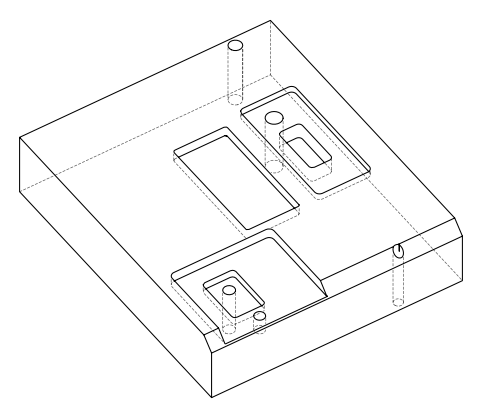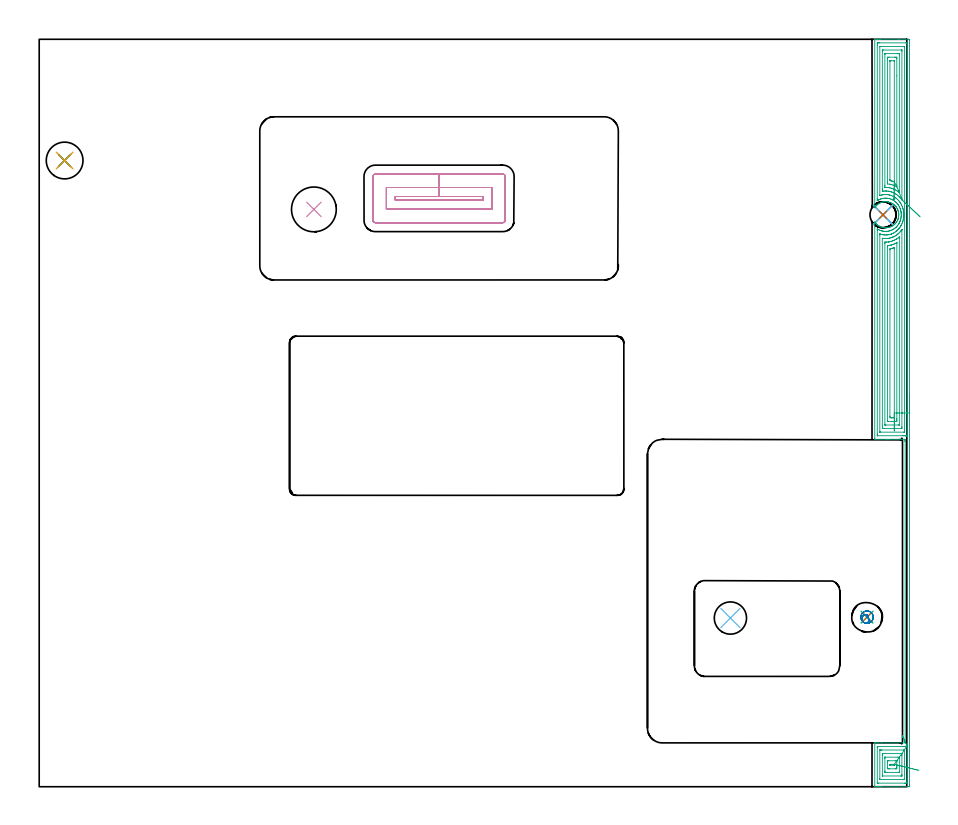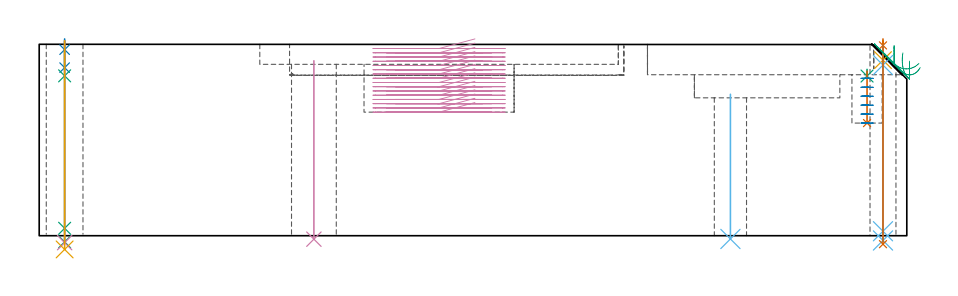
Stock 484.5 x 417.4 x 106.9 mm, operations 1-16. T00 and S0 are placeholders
(PLAN: 20 operations, 17 tool changes, 231.7 min)
(1 SPOT_DRILL | STEP1HOLE_1 | NXT0321_9005460120000 | 0.03 min | 2 mm3)
(2 SPOT_DRILL_1 | STEP1HOLE_2 | NXT0321_9005460120000 | 0.05 min | 182 mm3)
(3 SPOT_DRILL_2 | STEP1POCKET | NXT0321_9005460120000 | 0.03 min | 1841 mm3)
(4 INDEXABLE_INSERT_DRILL_THROUGH_HOLE_FROM_SOLID | STEP1HOLE | NXT0302_021 | 0.4 min | 52409 mm3)
(5 DRILL_BLIND_HOLE_INTO_CENTER | STEP1HOLE_1 | NXT0301_030 | 0.05 min | 216 mm3)
(6 GUN_DRILL_THROUGH_HOLE | STEP1HOLE_1 | UGT0307_001 | 0.51 min | 1904 mm3)
(7 SPADE_DRILL_TO_ENLARGE_THROUGH_HOLE | STEP1HOLE_1 | UGT0306_005 | 0.46 min | 15466 mm3)
(8 DRILL_BLIND_HOLE_INTO_CENTER_1 | STEP1HOLE_2 | NXT0301_058 | 0.06 min | 585 mm3)
(9 GUN_DRILL_THROUGH_HOLE_1 | STEP1HOLE_2 | UGT0307_005 | 0.52 min | 5085 mm3)
(10 DRILL_TO_ENLARGE_THROUGH_HOLE | STEP1HOLE_2 | NXT0301_101 | 0.45 min | 8279 mm3)
(11 DRILL_TO_ENLARGE_THROUGH_HOLE_1 | STEP1HOLE_2 | UGT0301_050 | 0.47 min | 21081 mm3)
(12 INDEXABLE_INSERT_DRILL_THROUGH_HOLE_FROM_SOLID_1 | STEP1HOLE_3 | NXT0302_007 | 0.33 min | 27146 mm3)
(13 DRILL_BLIND_HOLE_INTO_CENTER_2 | STEP1POCKET | NXT0301_128 | 0.12 min | 2990 mm3)
(14 MILL_ROUGH_BLIND_HOLE_CONTOUR | STEP1POCKET | NXT0201_013 | Spiral | 0.88 min | 5017 mm3)
(15 AREA_MILL | FG_CHAMFER_SURFACE | UGT0205_001 | 15.93 min | 71879 mm3)
(16 MILL_RECTANGULAR_POCKET | POCKET_RECTANGULAR_STRAIGHT | NXT0201_013 | Follow Part, ap 2.5, ae 75% | 15.98 min | 116583 mm3)
(17 MILL_RECTANGULAR_POCKET_1 | POCKET_RECTANGULAR_STRAIGHT_1 | UGT0201_084 | Follow Part, ap 1.5, ae 75% | 131.37 min | 288482 mm3)
(18 MILL_RECTANGULAR_POCKET_2 | POCKET_RECTANGULAR_STRAIGHT_2 | NXT0201_013 | Follow Part, ap 2.5, ae 75% | 16.98 min | 121421 mm3)
(19 MILL_RECTANGULAR_POCKET_3 | POCKET_RECTANGULAR_STRAIGHT_3 | NXT0201_011 | Follow Part, ap 3, ae 75% | 16.3 min | 163762 mm3)
(20 MILL_SLOT | SLOT_PARTIAL_RECTANGULAR | UGT0201_133 | Follow Part, ap 3.75, ae 75% | 30.75 min | 313902 mm3)
(TOOL NXT0321_9005460120000 | NC Spot Drill, 142deg, 12mm, Carbide, Uncoated | D12 PA142 FL30 Z2)
(TOOL NXT0302_021 | Index. Insert Drill 25mm [880-D2500L25-05] | D25 PA176 FL125 Z2)
(TOOL NXT0301_030 | Carbide Drill 5.9mm [860.1-0590-018A1-MM 2214] | D5.9 PA140 FL28 Z2)
(TOOL UGT0307_001 | Gun Drill 5 mm | D5 PA130 FL24 Z1)
(TOOL UGT0306_005 | Spade Drill 14.5mm | D14.5 PA132 FL10 Z2)
(TOOL NXT0301_058 | Carbide Drill 8.7mm [860.1-0870-026A1-MM 2214] | D8.7 PA140 FL47 Z2)
(TOOL UGT0307_005 | Gun Drill 8.3 mm | D8.3 PA130 FL24 Z1)
(TOOL NXT0301_101 | Carbide Drill 13mm [860.1-1300-104A1-MM 2214] | D13 PA140 FL123 Z2)
(TOOL UGT0301_050 | Twist Drill 20.5 mm | D20.5 PA118 FL145 Z2)
(TOOL NXT0302_007 | Index. Insert Drill 18mm [880-D1800L25-05] | D18 PA176 FL90 Z2)
(TOOL NXT0301_128 | Carbide Drill 12mm [861.1-1200-036A1-GP GC34] | D12 PA150 FL37.4 Z2)
(TOOL NXT0201_013 | ENDMILL 10mm | D10 FL30 Z4)
(TOOL UGT0205_001 | Chamfer Mill 20 x 3 x 45 deg. | D20 FL50 Z2)
(TOOL UGT0201_084 | End mill 6 mm | D6 R1 FL30 Z4)
(TOOL NXT0201_011 | ENDMILL 12mm [2P460-1200-NA 1630] | D12 FL38 Z6)
(TOOL UGT0201_133 | Carbide End Mill 15.0 | D15 FL30 Z4)
(OP 1 SPOT_DRILL)
G17 G21 G94 G90
T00 M6
G54
G17 G0 G90 X471.2 Y319.4 S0 M3
G43 Z116.9 H0
G94 G81 G98 Z106.272 F250. R109.9
G80
M5
M2
(OP 2 SPOT_DRILL_1)
G17 G21 G94 G90
T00 M6
G54
G17 G0 G90 X14.2 Y349.7 S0 M3
G43 Z116.9 H0
G94 G81 G98 Z103.9 F250. R109.9
G80
M5
M2
(OP 3 SPOT_DRILL_2)
G17 G21 G94 G90
T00 M6
G54
G17 G0 G90 X462.3 Y94.7 S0 M3
G43 Z116.9 H0
G94 G81 G98 Z89.173 F250. R92.9
G80
M5
M2
(OP 4 INDEXABLE_INSERT_DRILL_THROUGH_HOLE_FROM_SOLID)
G17 G21 G94 G90
T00 M6
G54
G17 G0 G90 X153.4 Y322.4 S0 M3
G43 Z116.9 H1
G94 G81 G98 Z-1.937 F250. R97.7
G80
M5
M2
(OP 5 DRILL_BLIND_HOLE_INTO_CENTER)
G17 G21 G94 G90
T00 M6
G54
G17 G0 G90 X471.2 Y319.4 S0 M3
G43 Z116.9 H1
G94 G81 G98 Z98.05 F250. R108.9
G80
M5
M2
(OP 6 GUN_DRILL_THROUGH_HOLE)
G17 G21 G94 G90
T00 M6
G54
G17 G0 G90 X471.2 Y319.4 M8
G43 Z116.9 H0
Z106.625
S716 M3
G94 G1 Z95.294 F125. M26
G4 X.084
Z2.5 F250.
G4 X.084
Z-2.666 F125.
G4 X.084
M5
M9
G0 Z106.625
Z116.9
M2
(OP 7 SPADE_DRILL_TO_ENLARGE_THROUGH_HOLE)
G17 G21 G94 G90
T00 M6
G54
G17 G0 G90 X471.2 Y319.4 S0 M3
G43 Z116.9 H0
G94 G73 G98 Z-4.728 F250. Q13.953 R108.9
G80
M5
M2
(OP 8 DRILL_BLIND_HOLE_INTO_CENTER_1)
G17 G21 G94 G90
T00 M6
G54
G17 G0 G90 X14.2 Y349.7 S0 M3
G43 Z116.9 H1
G94 G81 G98 Z93.85 F250. R108.9
G80
M5
M2
(OP 9 GUN_DRILL_THROUGH_HOLE_1)
G17 G21 G94 G90
T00 M6
G54
G17 G0 G90 X14.2 Y349.7 M8
G43 Z116.9 H0
Z103.656
S716 M3
G94 G1 Z89.275 F125. M26
G4 X.084
Z4.15 F250.
G4 X.084
Z-3.435 F125.
G4 X.084
M5
M9
G0 Z103.656
Z116.9
M2
(OP 10 DRILL_TO_ENLARGE_THROUGH_HOLE)
G17 G21 G94 G90
T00 M6
G54
G17 G0 G90 X14.2 Y349.7 S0 M3
G43 Z116.9 H1
G94 G73 G98 Z-3.866 F250. Q12.307 R108.9
G80
M5
M2
(OP 11 DRILL_TO_ENLARGE_THROUGH_HOLE_1)
G17 G21 G94 G90
T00 M6
G54
G17 G0 G90 X14.2 Y349.7 S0 M3
G43 Z116.9 H0
G94 G73 G98 Z-7.659 F250. Q19.093 R108.9
G80
M5
M2
(OP 12 INDEXABLE_INSERT_DRILL_THROUGH_HOLE_FROM_SOLID_1)
G17 G21 G94 G90
T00 M6
G54
G17 G0 G90 X386. Y94.2 S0 M3
G43 Z116.9 H1
G94 G81 G98 Z-1.814 F250. R79.
G80
M5
M2
(OP 13 DRILL_BLIND_HOLE_INTO_CENTER_2)
G17 G21 G94 G90
T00 M6
G54
G17 G0 G90 X462.3 Y94.7 S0 M3
G43 Z116.9 H1
G94 G81 G98 Z62.9 F250. R91.9
G80
M5
M2
(OP 14 MILL_ROUGH_BLIND_HOLE_CONTOUR)
G17 G21 G94 G90
T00 M6
G54
G17 G0 G90 X462.3 Y94.7 S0 M3
G43 Z116.9 H0
Z87.9
G94 G3 X462.737 Y95.525 R0.528 F250.
X461.33 Y96.127 R1.419
X459.427 Y94.023 R2.282
X461.03 Y91.492 R2.545
X465.508 Y93.43 R3.45
X461.03 Y91.492 R-3.45
X463.269 Y92.461 R1.725
X462.3 Y94.7 R1.725
G0 Z82.9
G3 X462.737 Y95.525 R0.528
X461.33 Y96.127 R1.419
X459.427 Y94.023 R2.282
X461.03 Y91.492 R2.545
X465.508 Y93.43 R3.45
X461.03 Y91.492 R-3.45
X463.269 Y92.461 R1.725
X462.3 Y94.7 R1.725
G0 Z77.9
G3 X462.737 Y95.525 R0.528
X461.33 Y96.127 R1.419
X459.427 Y94.023 R2.282
X461.03 Y91.492 R2.545
X465.508 Y93.43 R3.45
X461.03 Y91.492 R-3.45
X463.269 Y92.461 R1.725
X462.3 Y94.7 R1.725
G0 Z72.9
G3 X462.737 Y95.525 R0.528
X461.33 Y96.127 R1.419
X459.427 Y94.023 R2.282
X461.03 Y91.492 R2.545
X465.508 Y93.43 R3.45
X461.03 Y91.492 R-3.45
X463.269 Y92.461 R1.725
X462.3 Y94.7 R1.725
G0 Z67.9
G3 X462.737 Y95.525 R0.528
X461.33 Y96.127 R1.419
X459.427 Y94.023 R2.282
X461.03 Y91.492 R2.545
X465.508 Y93.43 R3.45
X461.03 Y91.492 R-3.45
X463.269 Y92.461 R1.725
X462.3 Y94.7 R1.725
G0 Z62.9
G3 X462.737 Y95.525 R0.528
X461.33 Y96.127 R1.419
X459.427 Y94.023 R2.282
X461.03 Y91.492 R2.545
X465.508 Y93.43 R3.45
X461.03 Y91.492 R-3.45
X463.269 Y92.461 R1.725
X462.3 Y94.7 R1.725
G0 Z116.9
M5
M2
(OP 15 AREA_MILL)
G17 G21 G94 G90
T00 M6
G54
G17 G0 G90 X486. Y218.7 S1061 M3
G43 Z116.9 H0
Z97.5
G94 G1 Y218.662 Z96.628 F250.
Y218.548 Z95.764
Y218.359 Z94.912
Y218.097 Z94.08
Y217.763 Z93.274
Y217.36 Z92.5
Y216.892 Z91.764
Y216.36 Z91.072
Y215.771 Z90.429
Y215.128 Z89.84
Y214.436 Z89.308
Y213.7 Z88.84
Y212.926 Z88.437
Y212.12 Z88.103
Y211.288 Z87.841
Y210.436 Z87.652
Y209.572 Z87.538
Y208.7 Z87.5
Y1.054
X485.999 Y0.614 Z87.501
X485.995 Y0.165 Z87.503
X485.992 Y0.01 Z87.506
X485.552 Y0. Z87.945
X470.297 Z103.198
X469.691 Z103.803
X469.141 Z104.356
X468.81 Z104.686
X468.259 Z105.237
X467.929 Z105.566
X467.267 Z106.232
X466.936 Z106.563
X466.603 Y0.005 Z106.888
X466.602 Y0.007 Z106.889
X466.6 Y0.168 Z106.9
Y24.281
X466.603 Y24.493 Z106.889
Y24.495 Z106.888
X466.819 Y24.5 Z106.675
X468.362 Z105.135
X470.348 Z103.148
X483.6 Z89.899
Y24.935
X483.596 Y25.089 Z89.896
Y25.134
X483.599 Y25.174 Z89.898
X483.6 Y25.258 Z89.9
Y193.037
X483.597 Y193.049 Z89.892
X483.593 Y193.06 Z89.884
X483.597 Y193.064 Z89.892
X483.587 Y193.068 Z89.883
X483.591 Y193.071 Z89.889
Y193.075 Z89.89
X483.597 Y193.266 Z89.897
Y194.
X474.097 Z99.397
X473.286 Z100.214
X467.011 Z106.488
X466.607 Y194.01 Z106.893
X466.6 Y194.411 Z106.9
Y315.268 Z106.899
X466.632 Y315.329 Z106.868
X466.664 Y315.29 Z106.835
X466.723 Y315.213 Z106.777
X466.933 Y314.927 Z106.567
X467.178 Y314.63 Z106.322
X467.345 Y314.447 Z106.155
X467.753 Y314.035 Z105.747
X467.984 Y313.833 Z105.516
X468.222 Y313.642 Z105.278
X468.578 Y313.384 Z104.922
X468.942 Y313.142 Z104.558
X469.099 Y313.055 Z104.401
X469.534 Y312.833 Z103.966
X469.976 Y312.636 Z103.524
X470.412 Y312.477 Z103.088
X470.853 Y312.346 Z102.647
X471.243 Y312.249 Z102.257
X471.486 Y312.205 Z102.014
X471.73 Y312.17 Z101.77
X472.168 Y312.127 Z101.332
X472.607 Y312.109 Z100.893
X473.046 Y312.117 Z100.454
X473.484 Y312.155 Z100.016
X474.157 Y312.249 Z99.343
X474.361 Y312.296 Z99.139
X474.802 Y312.418 Z98.698
X475.239 Y312.565 Z98.261
X475.68 Y312.746 Z97.82
X476.116 Y312.956 Z97.384
X476.456 Y313.142 Z97.044
X476.993 Y313.506 Z96.507
X477.325 Y313.761 Z96.174
X477.622 Y314.013 Z95.877
X477.647 Y314.035 Z95.852
X477.696 Y314.083 Z95.803
X477.869 Y314.252 Z95.629
X477.987 Y314.38 Z95.511
X478.175 Y314.583 Z95.324
X478.254 Y314.678 Z95.245
X478.463 Y314.927 Z95.037
X478.746 Y315.322 Z94.751
X478.797 Y315.406 Z94.699
X479.053 Y315.82 Z94.446
X479.279 Y316.263 Z94.217
X479.439 Y316.622 Z94.06
X479.478 Y316.713 Z94.019
X479.496 Y316.762 Z93.999
X479.558 Y316.923 Z93.94
X479.623 Y317.097 Z93.875
X479.765 Y317.605 Z93.732
X479.776 Y317.655 Z93.72
X479.865 Y318.051 Z93.634
X479.897 Y318.257 Z93.602
X479.898 Y318.261 Z93.601
X479.932 Y318.498 Z93.56
X479.936 Y318.548 Z93.554
X479.968 Y318.86 Z93.527
X479.975 Y318.944 Z93.518
X479.976 Y318.95
X479.998 Y319.391 Z93.501
X479.994 Y319.464 Z93.502
X479.99 Y319.531 Z93.503
X479.982 Y319.744 Z93.514
X479.977 Y319.837 Z93.517
X479.97 Y319.896 Z93.52
X479.967 Y319.932 Z93.524
X479.962 Y319.983 Z93.528
X479.958 Y320.037 Z93.534
X479.946 Y320.173 Z93.548
X479.935 Y320.283 Z93.558
X479.927 Y320.334 Z93.565
X479.868 Y320.731 Z93.631
X479.825 Y320.926 Z93.674
X479.771 Y321.176 Z93.728
X479.623 Y321.705 Z93.875
X479.578 Y321.834 Z93.92
X479.559 Y321.888 Z93.939
X479.488 Y322.069 Z94.008
X479.289 Y322.518 Z94.21
X479.062 Y322.961 Z94.435
X478.747 Y323.482 Z94.752
X478.627 Y323.655 Z94.872
X478.616 Y323.671 Z94.883
X478.503 Y323.82 Z94.993
X478.478 Y323.854 Z95.019
X478.182 Y324.208 Z95.317
X477.87 Y324.548 Z95.63
X477.667 Y324.747 Z95.832
X477.336 Y325.03 Z96.164
X476.993 Y325.298 Z96.507
X476.742 Y325.474 Z96.758
X476.486 Y325.639 Z97.014
X476.116 Y325.844 Z97.384
X475.68 Y326.054 Z97.82
X475.239 Y326.235 Z98.261
X474.802 Y326.382 Z98.698
X474.361 Y326.505 Z99.139
X474.246 Y326.532 Z99.254
X473.484 Y326.645 Z100.016
X473.046 Y326.683 Z100.454
X472.607 Y326.691 Z100.893
X472.168 Y326.673 Z101.332
X471.73 Y326.625 Z101.77
X471.154 Y326.532 Z102.346
X470.853 Y326.455 Z102.647
X470.412 Y326.323 Z103.088
X469.976 Y326.164 Z103.524
X469.534 Y325.967 Z103.966
X469.099 Y325.744 Z104.401
X468.913 Y325.639 Z104.587
X468.563 Y325.406 Z104.937
X468.222 Y325.154 Z105.278
X467.736 Y324.747 Z105.764
X467.345 Y324.353 Z106.155
X467.162 Y324.152 Z106.338
X466.918 Y323.854 Z106.582
X466.741 Y323.613 Z106.759
X466.634 Y323.46 Z106.866
X466.631 Y323.455 Z106.869
X466.623 Y323.448 Z106.876
X466.619 Y323.449 Z106.881
X466.61 Y323.455 Z106.89
X466.608 Y323.46 Z106.892
X466.607 Y323.468 Z106.893
X466.605 Y323.491 Z106.895
X466.6 Y323.906 Z106.9
Y417.232
X466.602 Y417.394 Z106.889
X466.603 Y417.4 Z106.888
X466.936 Z106.563
X467.267 Z106.232
X467.929 Z105.566
X469.141 Z104.356
X469.691 Z103.803
X480.128 Z93.37
X485.552 Z87.945
X485.83 Y417.397 Z87.667
X485.992 Y417.39 Z87.506
X485.999 Y417.226 Z87.499
X486. Y416.786 Z87.5
Y413.535
Y208.7
X484.586 Z88.914
Y196.197
X484.584 Y195.794 Z88.916
X484.581 Y195.592 Z88.919
X484.579 Y195.509 Z88.921
X484.185 Y195.811 Z89.315
X484.13 Y195.852 Z89.37
X483.91 Y195.941 Z89.59
X483.79 Y195.972 Z89.71
X483.107 Y195.996 Z90.393
X482.909 Y195.998 Z90.591
X482.222 Y196. Z91.278
X468.058 Y196.001 Z105.442
X468.043 Y196.002 Z105.457
X468.03 Y196.006 Z105.47
X468.021 Y196.011 Z105.479
X468.019 Y196.025 Z105.481
X468.015 Y196.109 Z105.485
Y196.197
X468.014 Y197.003 Z105.486
X468.015 Y310.51 Z105.485
X468.016 Y311.315 Z105.484
X468.018 Y311.403 Z105.482
X468.021 Y311.516 Z105.479
X468.077 Y311.496 Z105.423
X468.104 Y311.483 Z105.396
X468.239 Y311.403 Z105.261
X468.81 Y311.086 Z104.69
X469.41 Y310.795 Z104.09
X469.691 Y310.685 Z103.809
X470.16 Y310.51 Z103.34
X470.572 Y310.392 Z102.928
X470.732 Y310.348 Z102.768
X471.141 Y310.262 Z102.359
X471.454 Y310.209 Z102.046
X471.792 Y310.168 Z101.708
X472.335 Y310.129 Z101.165
X472.719 Y310.121 Z100.781
X473.216 Y310.138 Z100.284
X473.555 Y310.167 Z99.945
X474.097 Y310.24 Z99.403
X474.33 Y310.274 Z99.17
X474.978 Y310.432 Z98.522
X475.039 Y310.448 Z98.461
X475.24 Y310.51 Z98.26
X475.694 Y310.678 Z97.806
X475.859 Y310.747 Z97.641
X476.31 Y310.947 Z97.19
X476.741 Y311.164 Z96.759
X476.894 Y311.248 Z96.606
X477.157 Y311.403 Z96.343
X477.434 Y311.593 Z96.066
X477.622 Y311.726 Z95.878
X477.943 Y311.971 Z95.557
X478.344 Y312.296 Z95.156
X478.428 Y312.373 Z95.072
X478.503 Y312.446 Z94.997
X478.865 Y312.823 Z94.635
X479.196 Y313.189 Z94.304
X479.282 Y313.293 Z94.218
X479.384 Y313.422 Z94.116
X479.661 Y313.802 Z93.839
X479.85 Y314.083 Z93.65
X480.009 Y314.342 Z93.491
X480.265 Y314.785 Z93.235
X480.331 Y314.909 Z93.169
X480.364 Y314.976 Z93.136
X480.611 Y315.518 Z92.889
X480.757 Y315.869 Z92.743
X480.82 Y316.034 Z92.68
X480.864 Y316.155 Z92.636
X481.05 Y316.762 Z92.45
X481.063 Y316.804 Z92.437
X481.071 Y316.838 Z92.429
X481.146 Y317.149 Z92.354
X481.232 Y317.569 Z92.268
X481.246 Y317.655 Z92.254
X481.342 Y318.35 Z92.158
X481.361 Y318.548 Z92.139
X481.4 Y319.184 Z92.1
X481.406 Y319.441 Z92.094
X481.375 Y320.102 Z92.125
X481.353 Y320.334 Z92.147
X481.316 Y320.689 Z92.184
X481.253 Y321.119 Z92.247
X481.233 Y321.227 Z92.267
X481.146 Y321.646 Z92.354
X481.024 Y322.12 Z92.476
X480.976 Y322.292 Z92.524
X480.841 Y322.714 Z92.659
X480.729 Y323.013 Z92.771
X480.386 Y323.784 Z93.114
X480.324 Y323.906 Z93.176
X480.265 Y324.014 Z93.235
X479.802 Y324.799 Z93.698
X479.632 Y325.048 Z93.868
X479.384 Y325.379 Z94.116
X479.121 Y325.692 Z94.379
X478.827 Y326.017 Z94.673
X478.503 Y326.35 Z94.997
X478.237 Y326.586 Z95.263
X477.622 Y327.078 Z95.878
X477.027 Y327.479 Z96.473
X476.741 Y327.636 Z96.759
X476.414 Y327.809 Z97.086
X475.859 Y328.052 Z97.641
X475.501 Y328.192 Z97.999
X474.978 Y328.372 Z98.522
X474.485 Y328.493 Z99.015
X474.263 Y328.534 Z99.237
X474.097 Y328.562 Z99.403
X473.878 Y328.594 Z99.622
X473.216 Y328.662 Z100.284
X472.916 Y328.676 Z100.584
X472.335 Y328.671 Z101.165
X472.054 Y328.656 Z101.446
X471.454 Y328.584 Z102.046
X471.269 Y328.559 Z102.231
X470.946 Y328.5 Z102.554
X470.572 Y328.413 Z102.928
X470.54 Y328.405 Z102.96
X470.427 Y328.372 Z103.073
X469.876 Y328.184 Z103.624
X469.691 Y328.115 Z103.809
X469.249 Y327.927 Z104.251
X468.81 Y327.716 Z104.69
X468.654 Y327.637 Z104.846
X468.364 Y327.479 Z105.136
X468.199 Y327.373 Z105.301
X468.097 Y327.309 Z105.403
X468.042 Y327.277 Z105.458
X468.024 Y327.268 Z105.476
X468.018 Y327.388 Z105.482
X468.016 Y327.479 Z105.484
X468.015 Y328.075 Z105.485
X468.014 Y328.285 Z105.486
Y414.107
X468.015 Y414.912 Z105.485
X468.017 Y415. Z105.483
X468.027 Y415.39 Z105.473
X468.418 Y415.397 Z105.082
X468.81 Y415.399 Z104.69
X469.296 Y415.4 Z104.204
X483.79 Y415.399 Z89.71
X484.28 Y415.397 Z89.22
X484.488 Y415.39 Z89.012
X484.579 Y415.366 Z88.921
X484.584 Y415.088 Z88.916
X484.585 Y415. Z88.915
X484.586 Y208.7 Z88.914
X483.172 Z90.328
X483.171 Y198.61 Z90.329
X483.17 Y198.344 Z90.33
X483.168 Y198.166 Z90.332
X483.165 Y198.026 Z90.335
X483.16 Y198.007 Z90.34
X483.151 Y198.005 Z90.349
X483.125 Y198.002 Z90.375
X482.909 Y198. Z90.591
X469.674 Z103.826
X469.481 Y198.008 Z104.019
X469.438 Y198.01 Z104.062
X469.434 Y198.035 Z104.066
X469.43 Y198.067 Z104.07
X469.429 Y198.101 Z104.071
Y198.249
Y308.097
X469.43 Y308.363 Z104.07
X469.432 Y308.54 Z104.068
X469.436 Y308.679 Z104.064
X469.44 Y308.693 Z104.06
X469.45 Y308.692 Z104.05
X469.479 Y308.685 Z104.021
X469.854 Y308.56 Z103.646
X470.572 Y308.366 Z102.928
X471.023 Y308.267 Z102.477
X471.454 Y308.202 Z102.046
X472.024 Y308.146 Z101.476
X472.335 Y308.129 Z101.165
X472.925 Y308.126 Z100.575
X473.216 Y308.137 Z100.284
X473.749 Y308.184 Z99.751
X474.097 Y308.23 Z99.403
X474.523 Y308.293 Z98.977
X474.978 Y308.405 Z98.522
X475.229 Y308.47 Z98.271
X475.859 Y308.669 Z97.641
X475.901 Y308.682 Z97.599
X476.018 Y308.724 Z97.482
X476.524 Y308.943 Z96.976
X476.741 Y309.042 Z96.759
X477.121 Y309.232 Z96.379
X477.622 Y309.51 Z95.878
X477.689 Y309.549 Z95.811
X477.797 Y309.617 Z95.703
X478.214 Y309.91 Z95.286
X478.503 Y310.125 Z94.997
X478.718 Y310.293 Z94.782
X478.984 Y310.51 Z94.516
X479.197 Y310.7 Z94.303
X479.384 Y310.884 Z94.116
X479.638 Y311.146 Z93.862
X479.88 Y311.403 Z93.62
X480.06 Y311.611 Z93.44
X480.265 Y311.857 Z93.235
X480.455 Y312.104 Z93.045
X480.596 Y312.296 Z92.904
X480.822 Y312.626 Z92.678
X481.146 Y313.137 Z92.354
X481.166 Y313.17 Z92.334
X481.177 Y313.189 Z92.323
X481.476 Y313.748 Z92.024
X481.637 Y314.083 Z91.863
X481.762 Y314.352 Z91.738
X482.028 Y314.969 Z91.472
X482.029 Y314.974 Z91.471
X482.16 Y315.356 Z91.34
X482.248 Y315.645 Z91.252
X482.313 Y315.869 Z91.187
X482.44 Y316.343 Z91.06
X482.535 Y316.762 Z90.965
X482.601 Y317.074 Z90.899
X482.688 Y317.655 Z90.812
X482.715 Y317.851 Z90.785
X482.752 Y318.178 Z90.748
X482.784 Y318.548 Z90.716
X482.792 Y318.666 Z90.708
X482.81 Y319.041 Z90.69
X482.821 Y319.441 Z90.679
X482.82 Y319.531 Z90.68
X482.78 Y320.334 Z90.72
X482.768 Y320.477 Z90.732
X482.68 Y321.227 Z90.82
X482.638 Y321.502 Z90.862
X482.517 Y322.12 Z90.983
X482.391 Y322.645 Z91.109
X482.292 Y323.013 Z91.208
X482.028 Y323.836 Z91.472
X482.002 Y323.906 Z91.498
X481.985 Y323.949 Z91.515
X481.599 Y324.799 Z91.901
X481.449 Y325.106 Z92.051
X481.146 Y325.653 Z92.354
X481.124 Y325.692 Z92.376
X481.092 Y325.748 Z92.408
X480.864 Y326.12 Z92.636
X480.708 Y326.352 Z92.792
X480.541 Y326.586 Z92.959
X480.265 Y326.944 Z93.235
X479.802 Y327.479 Z93.698
X479.384 Y327.916 Z94.116
X478.877 Y328.372 Z94.623
X478.503 Y328.671 Z94.997
X478.171 Y328.923 Z95.329
X477.678 Y329.265 Z95.822
X477.622 Y329.3 Z95.878
X477.535 Y329.352 Z95.965
X476.741 Y329.755 Z96.759
X475.893 Y330.123 Z97.607
X475.859 Y330.136 Z97.641
X475.797 Y330.158 Z97.703
X474.978 Y330.397 Z98.522
X474.663 Y330.478 Z98.837
X474.097 Y330.566 Z99.403
X473.636 Y330.625 Z99.864
X473.216 Y330.663 Z100.284
X472.705 Y330.675 Z100.795
X472.335 Y330.671 Z101.165
X471.859 Y330.64 Z101.641
X471.454 Y330.591 Z102.046
X471.08 Y330.536 Z102.42
X470.572 Y330.437 Z102.928
X470.352 Y330.382 Z103.148
X469.691 Y330.184 Z103.809
X469.671 Y330.178 Z103.829
X469.495 Y330.121 Z104.005
X469.46 Y330.114 Z104.04
X469.434 Y330.111 Z104.066
X469.433 Y330.118 Z104.067
X469.431 Y330.158 Z104.069
X469.429 Y330.271 Z104.071
Y330.424
Y413.214
X469.43 Y413.347 Z104.07
X469.433 Y413.378 Z104.067
X469.434 Y413.388 Z104.066
X469.447 Y413.391 Z104.053
X469.509 Y413.398 Z103.991
X469.691 Y413.399 Z103.809
X470.388 Y413.4 Z103.112
X482.909 Y413.399 Z90.591
X483.093 Y413.395 Z90.407
X483.144 Y413.391 Z90.356
X483.165 Y413.387 Z90.335
X483.167 Y413.372 Z90.333
X483.17 Y413.302 Z90.33
X483.171 Y413.214 Z90.329
Y412.947
X483.172 Y208.7 Z90.328
X481.757 Z91.743
Y200.937
X481.756 Y200.662 Z91.744
X481.752 Y200.048 Z91.748
X481.751 Y200.012 Z91.749
X481.718 Y200.008 Z91.782
X481.637 Y200.004 Z91.863
X481.473 Y200.001 Z92.027
X472.107 Y200. Z101.393
X471.454 Y200.003 Z102.046
X471.22 Y200.006 Z102.28
X470.85 Y200.028 Z102.65
X470.845 Y200.386 Z102.655
X470.843 Y201.555 Z102.657
X470.844 Y306.045 Z102.656
X470.845 Y306.199 Z102.655
X470.847 Y306.237 Z102.653
X470.849 Y306.251 Z102.651
X470.86 Y306.261 Z102.64
X471.071 Y306.235 Z102.429
X471.293 Y306.207 Z102.207
X471.454 Y306.193 Z102.046
X472.255 Y306.125 Z101.245
X472.335 Y306.124 Z101.165
X473.135 Y306.127 Z100.365
X473.216 Y306.132 Z100.284
X473.947 Y306.197 Z99.553
X474.097 Y306.217 Z99.403
X474.715 Y306.311 Z98.785
X474.978 Y306.375 Z98.522
X475.423 Y306.487 Z98.077
X475.859 Y306.623 Z97.641
X476.094 Y306.701 Z97.406
X476.735 Y306.938 Z96.765
X476.739 Y306.94 Z96.761
X477.342 Y307.222 Z96.158
X477.622 Y307.362 Z95.878
X477.919 Y307.529 Z95.581
X478.435 Y307.831 Z95.065
X478.476 Y307.858 Z95.024
X478.503 Y307.877 Z94.997
X478.992 Y308.229 Z94.508
X479.384 Y308.526 Z94.116
X479.494 Y308.613 Z94.006
X479.629 Y308.724 Z93.871
X479.969 Y309.024 Z93.531
X480.265 Y309.314 Z93.235
X480.415 Y309.465 Z93.085
X480.559 Y309.617 Z92.941
X480.837 Y309.931 Z92.663
X481.146 Y310.287 Z92.354
X481.246 Y310.409 Z92.254
X481.326 Y310.51 Z92.174
X481.669 Y310.974 Z91.831
X481.743 Y311.072 Z91.757
X481.75 Y311.079 Z91.75
X481.753 Y311.06 Z91.747
X481.756 Y311.009 Z91.744
X481.757 Y310.957 Z91.743
Y310.784
Y208.7
X480.343 Z93.157
X480.342 Y202.291 Z93.158
X480.339 Y202.133 Z93.161
X480.336 Y202.03 Z93.164
X480.329 Y202.009 Z93.171
X480.32 Y202.007 Z93.18
X480.265 Y202.004 Z93.235
X479.826 Y202. Z93.674
X472.776 Y202.001 Z100.724
X472.335 Y202.008 Z101.165
X472.275 Y202.01 Z101.225
X472.264 Y202.027 Z101.236
X472.261 Y202.107 Z101.239
X472.258 Y202.212 Z101.242
X472.257 Y202.37 Z101.243
Y202.449
X472.258 Y303.523 Z101.242
X472.259 Y303.679 Z101.241
X472.264 Y303.993 Z101.236
X472.271 Y304.112 Z101.229
X472.289 Y304.114 Z101.211
X472.335 Y304.117 Z101.165
X472.471 Y304.12 Z101.029
X473.216 Y304.134 Z100.284
X473.335 Y304.138 Z100.165
X474.097 Y304.206 Z99.403
X474.145 Y304.211 Z99.355
X474.49 Y304.259 Z99.01
X474.912 Y304.325 Z98.588
X474.978 Y304.34 Z98.522
X475.618 Y304.504 Z97.882
X475.859 Y304.575 Z97.641
X476.293 Y304.713 Z97.207
X476.741 Y304.875 Z96.759
X476.939 Y304.95 Z96.561
X477.428 Y305.152 Z96.072
X477.562 Y305.213 Z95.938
X477.622 Y305.242 Z95.878
X478.152 Y305.508 Z95.348
X478.503 Y305.706 Z94.997
X478.715 Y305.83 Z94.785
X479.067 Y306.045 Z94.433
X479.256 Y306.175 Z94.244
X479.384 Y306.266 Z94.116
X479.768 Y306.549 Z93.732
X480.275 Y306.938 Z93.225
X480.31 Y306.956 Z93.19
X480.337 Y306.964 Z93.163
X480.34 Y306.938 Z93.16
X480.342 Y306.898 Z93.158
X480.343 Y306.859 Z93.157
Y306.045
Y208.7
X478.929 Z94.571
Y205.589
Y205.128
X478.928 Y204.697 Z94.572
X478.924 Y204.235 Z94.576
X478.922 Y204.028 Z94.578
X478.725 Y204.009 Z94.775
X478.503 Y204.004 Z94.997
X477.853 Y204. Z95.647
X477.622 Z95.878
X476.091 Z97.409
X474.328 Z99.172
X474.097 Y204.002 Z99.403
X473.866 Y204.005 Z99.634
X473.712 Y204.01 Z99.788
X473.677 Y204.017 Z99.823
X473.675 Y204.039 Z99.825
X473.673 Y204.091 Z99.827
X473.672 Y204.235 Z99.828
Y301.118
X473.673 Y301.58 Z99.827
X473.676 Y302.006 Z99.824
X473.678 Y302.145 Z99.822
X473.805 Y302.163 Z99.695
X474.335 Y302.231 Z99.165
X474.978 Y302.326 Z98.522
X475.102 Y302.347 Z98.398
X475.65 Y302.473 Z97.85
X475.817 Y302.515 Z97.683
X475.859 Y302.527 Z97.641
X476.492 Y302.725 Z97.008
X476.741 Y302.81 Z96.759
X477.142 Y302.959 Z96.358
X477.622 Y303.15 Z95.878
X477.772 Y303.213 Z95.728
X478.117 Y303.366 Z95.383
X478.377 Y303.493 Z95.123
X478.503 Y303.557 Z94.997
X478.898 Y303.759 Z94.602
X478.923 Y303.769 Z94.577
X478.924 Y303.768 Z94.576
X478.927 Y303.746 Z94.573
X478.928 Y303.701 Z94.572
X478.929 Y303.625 Z94.571
Y208.7
X477.515 Z95.985
Y207.022
X477.514 Y206.914 Z95.986
X477.51 Y206.134 Z95.99
X477.508 Y206.021 Z95.992
X476.761 Y206. Z96.739
X476.741 Z96.759
X475.88 Z97.62
X475.859 Y206.001 Z97.641
X475.092 Y206.021 Z98.408
X475.086 Y206.805 Z98.414
Y206.914
Y299.793
X475.091 Y300.185 Z98.409
X475.093 Y300.282 Z98.407
X475.1 Y300.318 Z98.4
X475.859 Y300.498 Z97.641
X476.008 Y300.536 Z97.492
X476.542 Y300.686 Z96.958
X476.694 Y300.733 Z96.806
X476.741 Y300.749 Z96.759
X477.351 Y300.961 Z96.149
X477.467 Y301.001 Z96.033
X477.485 Y301.005 Z96.015
X477.503 Y301.006 Z95.997
X477.508 Y301.004 Z95.992
X477.51 Y300.987 Z95.99
X477.514 Y300.796 Z95.986
X477.515 Y208.7 Z95.985
Y207.829 Z96.023
Y206.964 Z96.137
Y206.112 Z96.326
X477.514 Y205.28 Z96.589
Y204.474 Z96.922
Y203.7 Z97.325
Y202.964 Z97.794
Y202.272 Z98.325
Y201.629 Z98.915
Y201.04 Z99.558
Y200.509 Z100.25
Y200.04 Z100.986
Y199.637 Z101.76
Y199.304 Z102.566
Y199.041 Z103.398
Y198.853 Z104.249
Y198.739 Z105.114
Y198.701 Z105.986
G0 Z116.9
X491.989 Y318.246
Z93.907
G1 X491.589 Y318.617 Z93.227
X491.147 Y319.028 Z92.596
X490.667 Y319.474 Z92.021
X490.152 Y319.953 Z91.504
X489.606 Y320.46 Z91.052
X489.033 Y320.993 Z90.665
X488.437 Y321.546 Z90.349
X487.824 Y322.116 Z90.104
X487.197 Y322.699 Z89.934
X486.562 Y323.289 Z89.838
X485.923 Y323.883 Z89.819
X485.285 Y324.475 Z89.876
X484.653 Y325.062 Z90.008
X484.033 Y325.639 Z90.215
X483.427 Y326.201 Z90.495
X482.842 Y326.745 Z90.846
X482.282 Y327.266 Z91.265
X481.75 Y327.76 Z91.75
X481.697 Y327.81 Z91.803
X481.649 Y327.862 Z91.851
X481.259 Y328.372 Z92.241
X481.146 Y328.509 Z92.354
X480.473 Y329.265 Z93.027
X480.265 Y329.482 Z93.235
X479.521 Y330.158 Z93.979
X479.384 Y330.269 Z94.116
X478.893 Y330.656 Z94.607
X478.503 Y330.921 Z94.997
X478.306 Y331.051 Z95.194
X477.622 Y331.428 Z95.878
X476.898 Y331.784 Z96.602
X476.741 Y331.852 Z96.759
X476.522 Y331.944 Z96.978
X476.041 Y332.12 Z97.459
X475.859 Y332.179 Z97.641
X475.525 Y332.283 Z97.975
X474.978 Y332.428 Z98.522
X474.394 Y332.536 Z99.106
X474.097 Y332.574 Z99.403
X473.396 Y332.654 Z100.104
X473.216 Y332.663 Z100.284
X472.493 Y332.677 Z101.007
X472.335 Y332.671 Z101.165
X471.662 Y332.626 Z101.838
X471.454 Y332.602 Z102.046
X470.875 Y332.53 Z102.625
X470.855 Y332.531 Z102.645
X470.85 Y332.556 Z102.65
X470.846 Y332.837 Z102.654
X470.843 Y333.456 Z102.657
Y333.73
Y410.534
X470.845 Y411.151 Z102.655
X470.848 Y411.359 Z102.652
X470.85 Y411.387 Z102.65
X470.867 Y411.39 Z102.633
X470.92 Y411.395 Z102.58
X471.026 Y411.398 Z102.474
X471.454 Y411.4 Z102.046
X481.577 Y411.399 Z91.923
X481.677 Y411.397 Z91.823
X481.727 Y411.393 Z91.773
X481.748 Y411.39 Z91.752
X481.75 Y411.378 Z91.75
X481.753 Y411.272 Z91.747
X481.757 Y410.809 Z91.743
Y328.646
X481.756 Y328.372 Z91.744
X481.753 Y327.947 Z91.747
X481.75 Y327.76 Z91.75
X480.329 Y331.819 Z93.171
X480.167 Y331.944 Z93.333
X479.384 Y332.532 Z94.116
X478.937 Y332.837 Z94.563
X478.503 Y333.086 Z94.997
X477.963 Y333.384 Z95.537
X477.622 Y333.547 Z95.878
X477.231 Y333.73 Z96.269
X476.741 Y333.926 Z96.759
X476.426 Y334.049 Z97.074
X475.859 Y334.22 Z97.641
X475.191 Y334.408 Z98.309
X474.978 Y334.446 Z98.522
X474.136 Y334.584 Z99.364
X474.097 Y334.589 Z99.403
X473.787 Y334.623 Z99.713
X473.216 Y334.669 Z100.284
X473.167 Y334.672 Z100.333
X472.335 Y334.682 Z101.165
X472.275 Y334.684 Z101.225
X472.262 Y334.696 Z101.238
X472.26 Y334.699 Z101.24
X472.257 Y335.516 Z101.243
Y335.595
Y408.906
X472.259 Y409.064 Z101.241
X472.264 Y409.375 Z101.236
X472.278 Y409.391 Z101.222
X472.295 Y409.394 Z101.205
X472.335 Y409.397 Z101.165
X472.573 Y409.4 Z100.927
X479.622 Z93.878
X480.265 Y409.397 Z93.235
X480.308 Y409.395 Z93.192
X480.329 Y409.391 Z93.171
X480.336 Y409.385 Z93.164
X480.338 Y409.3 Z93.162
X480.342 Y408.985 Z93.158
X480.343 Y408.827 Z93.157
Y408.748
Y332.758
X480.338 Y331.944 Z93.162
X480.337 Y331.871 Z93.163
X480.329 Y331.819 Z93.171
X478.922 Y335.035 Z94.578
X478.849 Y335.061 Z94.651
X477.919 Y335.516 Z95.581
X477.622 Y335.648 Z95.878
X477.395 Y335.746 Z96.105
X476.741 Y335.994 Z96.759
X476.054 Y336.212 Z97.446
X475.859 Y336.265 Z97.641
X475.313 Y336.409 Z98.187
X474.978 Y336.465 Z98.522
X474.913 Y336.476 Z98.587
X473.686 Y336.646 Z99.814
X473.678 Y336.669 Z99.822
X473.675 Y336.837 Z99.825
X473.672 Y337.302 Z99.828
X473.671 Y337.734 Z99.829
Y406.069
X473.672 Y406.5 Z99.828
X473.675 Y406.962 Z99.825
X473.678 Y407.387 Z99.822
X474.097 Y407.393 Z99.403
X474.547 Y407.399 Z98.953
X477.622 Y407.4 Z95.878
X478.072 Y407.399 Z95.428
X478.503 Y407.392 Z94.997
X478.922 Y407.384 Z94.578
X478.925 Y406.962 Z94.575
X478.928 Y406.531 Z94.572
X478.929 Y396.984 Z94.571
Y335.978
X478.927 Y335.516 Z94.573
X478.924 Y335.089 Z94.576
X478.922 Y335.035 Z94.578
X477.508 Y337.816 Z95.992
X476.945 Y337.988 Z96.555
X476.741 Y338.05 Z96.759
X476.258 Y338.195 Z97.242
X475.859 Y338.301 Z97.641
X475.72 Y338.337 Z97.78
X475.205 Y338.452 Z98.295
X475.092 Y338.488 Z98.408
X475.089 Y338.647 Z98.411
X475.086 Y338.98 Z98.414
X475.085 Y339.089 Z98.415
X475.086 Y405.176 Z98.414
X475.09 Y405.371 Z98.41
X475.091 Y405.387 Z98.409
X475.152 Y405.393 Z98.348
X475.27 Y405.398 Z98.23
X475.417 Y405.4 Z98.083
X475.638 Z97.862
X477.401 Z96.099
X477.471 Y405.399 Z96.029
X477.491 Y405.396 Z96.009
X477.507 Y405.391 Z95.993
X477.511 Y405.361 Z95.989
X477.514 Y405.285 Z95.986
Y338.304
X477.513 Y338.195 Z95.987
X477.508 Y337.816 Z95.992
X477.495 Y336.945 Z96.043
X477.482 Y336.082 Z96.17
X477.469 Y335.233 Z96.372
X477.456 Y334.405 Z96.647
X477.444 Y333.605 Z96.993
X477.433 Y332.837 Z97.407
X477.422 Y332.109 Z97.887
X477.411 Y331.425 Z98.428
X477.402 Y330.79 Z99.027
X477.393 Y330.211 Z99.679
X477.385 Y329.69 Z100.379
X477.378 Y329.233 Z101.122
X477.373 Y328.842 Z101.902
X477.368 Y328.52 Z102.713
X477.364 Y328.27 Z103.549
X477.361 Y328.094 Z104.403
X477.36 Y327.994 Z105.27
X477.359 Y327.969 Z106.142
G0 Z116.9
X482.323 Y27.72
Z102.078
G1 X482.187 Y28.002 Z101.264
X482.083 Y28.218 Z100.425
X482.011 Y28.367 Z99.568
X481.972 Y28.449 Z98.701
X481.966 Y28.462 Z97.828
X481.992 Y28.406 Z96.958
X482.052 Y28.283 Z96.097
X482.144 Y28.092 Z95.25
X482.267 Y27.836 Z94.426
X482.421 Y27.515 Z93.629
X482.605 Y27.134 Z92.866
X482.817 Y26.694 Z92.143
X483.056 Y26.199 Z91.466
X483.319 Y25.652 Z90.839
X483.605 Y25.059 Z90.267
X483.911 Y24.422 Z89.755
X484.236 Y23.748 Z89.306
X484.576 Y23.042 Z88.924
X484.58 Y23.033 Z88.92
X484.583 Y22.941 Z88.917
X484.585 Y22.796 Z88.915
X484.586 Y3.293 Z88.914
X484.585 Y2.488 Z88.915
X484.583 Y2.4 Z88.917
X484.573 Y2.01 Z88.927
X484.182 Y2.003 Z89.318
X483.79 Y2.001 Z89.71
X483.304 Y2. Z90.196
X468.81 Y2.001 Z104.69
X468.32 Y2.004 Z105.18
X468.112 Y2.01 Z105.388
X468.021 Y2.034 Z105.479
X468.016 Y2.312 Z105.484
X468.015 Y2.4 Z105.485
Y21.961
Y22.048
X468.021 Y22.45 Z105.479
X468.024 Y22.49 Z105.476
X468.097 Y22.494 Z105.403
X468.215 Y22.498 Z105.285
X468.364 Y22.5 Z105.136
X482.462 Z91.038
X482.909 Y22.503 Z90.591
X483.336 Y22.508 Z90.164
X483.79 Y22.528 Z89.71
X483.934 Y22.567 Z89.566
X484.092 Y22.635 Z89.408
X484.263 Y22.745 Z89.237
X484.481 Y22.941 Z89.019
X484.51 Y22.972 Z88.99
X484.573 Y23.04 Z88.927
X484.576 Y23.042 Z88.924
X483.165 Y20.487 Z90.335
X483.167 Y20.468 Z90.333
X483.17 Y20.421 Z90.33
X483.171 Y20.351 Z90.329
X483.172 Y20.262 Z90.328
X483.171 Y4.186 Z90.329
X483.17 Y4.053 Z90.33
X483.167 Y4.022 Z90.333
X483.166 Y4.012 Z90.334
X483.153 Y4.009 Z90.347
X483.091 Y4.002 Z90.409
X482.909 Y4.001 Z90.591
X482.212 Y4. Z91.288
X469.691 Y4.001 Z103.809
X469.507 Y4.005 Z103.993
X469.456 Y4.009 Z104.044
X469.435 Y4.013 Z104.065
X469.433 Y4.028 Z104.067
X469.43 Y4.098 Z104.07
X469.429 Y4.186 Z104.071
Y4.453
Y20.262
X469.431 Y20.395 Z104.069
X469.433 Y20.461 Z104.067
X469.435 Y20.486 Z104.065
X469.464 Y20.492 Z104.036
X469.691 Y20.496 Z103.809
X470.337 Y20.5 Z103.163
X470.572 Z102.928
X482.674 Y20.499 Z90.826
X482.909 Y20.496 Z90.591
X483.143 Y20.49 Z90.357
X483.165 Y20.487 Z90.335
X481.75 Y18.476 Z91.75
X481.755 Y17.858 Z91.745
X481.757 Y17.583 Z91.743
Y6.866
X481.755 Y6.249 Z91.745
X481.752 Y6.041 Z91.748
X481.75 Y6.013 Z91.75
X481.733 Y6.01 Z91.767
X481.68 Y6.005 Z91.82
X481.574 Y6.002 Z91.926
X481.146 Y6. Z92.354
X471.023 Y6.001 Z102.477
X470.923 Y6.003 Z102.577
X470.873 Y6.007 Z102.627
X470.852 Y6.01 Z102.648
X470.85 Y6.022 Z102.65
X470.847 Y6.128 Z102.653
X470.843 Y6.591 Z102.657
X470.844 Y17.583
X470.847 Y18.198 Z102.653
X470.85 Y18.476 Z102.65
X471.43 Y18.499 Z102.07
X471.454 Y18.5 Z102.046
X481.146 Y18.499 Z92.354
X481.75 Y18.476 Z91.75
X480.33 Y16.491 Z93.17
X480.336 Y16.348 Z93.164
X480.341 Y16.033 Z93.159
X480.343 Y15.875 Z93.157
Y8.494
X480.341 Y8.336 Z93.159
X480.336 Y8.025 Z93.164
X480.322 Y8.009 Z93.178
X480.305 Y8.006 Z93.195
X480.265 Y8.003 Z93.235
X480.027 Y8. Z93.473
X472.978 Z100.522
X472.335 Y8.003 Z101.165
X472.292 Y8.005 Z101.208
X472.271 Y8.009 Z101.229
X472.264 Y8.015 Z101.236
X472.262 Y8.1 Z101.238
X472.258 Y8.415 Z101.242
X472.257 Y8.731 Z101.243
Y15.954
X472.258 Y16.112 Z101.242
X472.264 Y16.427 Z101.237
X472.266 Y16.492 Z101.234
X472.271 Y16.494 Z101.229
X472.291 Y16.497 Z101.209
X472.335 Y16.499 Z101.165
X472.522 Y16.5 Z100.978
X479.571 Z93.929
X480.265 Y16.496 Z93.235
X480.33 Y16.491 Z93.17
X478.922 Y14.489 Z94.578
X478.924 Y14.476 Z94.576
X478.928 Y14.01 Z94.572
X478.929 Y11.792 Z94.571
Y11.331
X478.928 Y10.9 Z94.572
X478.925 Y10.438 Z94.575
X478.922 Y10.013 Z94.578
X478.503 Y10.007 Z94.997
X478.053 Y10.001 Z95.447
X474.978 Y10. Z98.522
X474.528 Y10.002 Z98.972
X474.097 Y10.008 Z99.403
X473.678 Y10.016 Z99.822
X473.675 Y10.438 Z99.825
X473.672 Y10.869 Z99.828
Y13.548
X473.674 Y14.01 Z99.826
X473.678 Y14.435 Z99.822
X473.681 Y14.49 Z99.819
X473.735 Y14.493 Z99.765
X473.855 Y14.497 Z99.645
X474.097 Y14.499 Z99.403
X474.495 Y14.5 Z99.005
X478.02 Z95.48
X478.503 Y14.499 Z94.997
X478.905 Y14.495 Z94.595
X478.922 Y14.489 Z94.578
X477.506 Y12.49 Z95.994
X477.509 Y12.476 Z95.991
X477.512 Y12.43 Z95.988
X477.514 Y12.333 Z95.986
X477.513 Y12.224 Z95.987
X477.51 Y12.029 Z95.99
X477.508 Y12.013 Z95.992
X477.448 Y12.009 Z96.052
X477.33 Y12.003 Z96.17
X477.183 Y12.001 Z96.317
X476.962 Y12. Z96.538
X475.199 Z98.301
X475.129 Y12.003 Z98.371
X475.109 Y12.005 Z98.391
X475.093 Y12.009 Z98.407
X475.091 Y12.039 Z98.409
X475.087 Y12.114 Z98.413
X475.086 Y12.224 Z98.414
X475.088 Y12.42 Z98.412
X475.09 Y12.468 Z98.41
X475.091 Y12.485 Z98.409
X475.134 Y12.49 Z98.366
X475.315 Y12.495 Z98.185
X475.588 Y12.499 Z97.912
X477.35 Y12.5 Z96.15
X477.455 Y12.497 Z96.045
X477.494 Y12.493 Z96.006
X477.506 Y12.49 Z95.994
X478.139 Y12.337 Z95.414
X478.819 Y12.171 Z94.893
X479.541 Y11.996 Z94.435
X480.298 Y11.812 Z94.043
X481.086 Y11.621 Z93.721
X481.898 Y11.424 Z93.47
X482.728 Y11.222 Z93.294
X483.57 Y11.017 Z93.192
X484.417 Y10.812 Z93.167
X485.264 Y10.606 Z93.217
X486.103 Y10.402 Z93.343
X486.928 Y10.202 Z93.544
X487.732 Y10.007 Z93.819
X488.511 Y9.818 Z94.164
X489.257 Y9.636 Z94.578
X489.965 Y9.464 Z95.057
X490.631 Y9.303 Z95.598
X491.247 Y9.153 Z96.197
G0 Z116.9
M5
M2
(OP 16 MILL_RECTANGULAR_POCKET)
G17 G21 G94 G90
T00 M6
G54
G17 G0 G90 X243.336 Y329.6 S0 M3
G43 Z116.9 H0
Z109.9
G94 G1 X223.3 Z104.531 F250.
X198.9 F500.
Y327.5
X247.7
Y329.6
X223.3
Y334.6
X193.9
Y322.5
X252.7
Y334.6
X223.3
Y342.1
X187.7
G3 X186.4 Y340.8 R1.3
G1 Y316.3
G3 X187.7 Y315. R1.3
G1 X258.9
G3 X260.2 Y316.3 R1.3
G1 Y340.8
G3 X258.9 Y342.1 R1.3
G1 X223.3
X222.3
G0 X243.336 Y329.6 Z107.531
G1 X223.3 Z102.163 F250.
X198.9 F500.
Y327.5
X247.7
Y329.6
X223.3
Y334.6
X193.9
Y322.5
X252.7
Y334.6
X223.3
Y342.1
X187.7
G3 X186.4 Y340.8 R1.3
G1 Y316.3
G3 X187.7 Y315. R1.3
G1 X258.9
G3 X260.2 Y316.3 R1.3
G1 Y340.8
G3 X258.9 Y342.1 R1.3
G1 X223.3
X222.3
G0 X243.336 Y329.6 Z105.163
G1 X223.3 Z99.794 F250.
X198.9 F500.
Y327.5
X247.7
Y329.6
X223.3
Y334.6
X193.9
Y322.5
X252.7
Y334.6
X223.3
Y342.1
X187.7
G3 X186.4 Y340.8 R1.3
G1 Y316.3
G3 X187.7 Y315. R1.3
G1 X258.9
G3 X260.2 Y316.3 R1.3
G1 Y340.8
G3 X258.9 Y342.1 R1.3
G1 X223.3
X222.3
G0 X243.336 Y329.6 Z102.794
G1 X223.3 Z97.425 F250.
X198.9 F500.
Y327.5
X247.7
Y329.6
X223.3
Y334.6
X193.9
Y322.5
X252.7
Y334.6
X223.3
Y342.1
X187.7
G3 X186.4 Y340.8 R1.3
G1 Y316.3
G3 X187.7 Y315. R1.3
G1 X258.9
G3 X260.2 Y316.3 R1.3
G1 Y340.8
G3 X258.9 Y342.1 R1.3
G1 X223.3
X222.3
G0 X243.336 Y329.6 Z100.425
G1 X223.3 Z95.056 F250.
X198.9 F500.
Y327.5
X247.7
Y329.6
X223.3
Y334.6
X193.9
Y322.5
X252.7
Y334.6
X223.3
Y342.1
X187.7
G3 X186.4 Y340.8 R1.3
G1 Y316.3
G3 X187.7 Y315. R1.3
G1 X258.9
G3 X260.2 Y316.3 R1.3
G1 Y340.8
G3 X258.9 Y342.1 R1.3
G1 X223.3
X222.3
G0 X243.336 Y329.6 Z98.056
G1 X223.3 Z92.688 F250.
X198.9 F500.
Y327.5
X247.7
Y329.6
X223.3
Y334.6
X193.9
Y322.5
X252.7
Y334.6
X223.3
Y342.1
X187.7
G3 X186.4 Y340.8 R1.3
G1 Y316.3
G3 X187.7 Y315. R1.3
G1 X258.9
G3 X260.2 Y316.3 R1.3
G1 Y340.8
G3 X258.9 Y342.1 R1.3
G1 X223.3
X222.3
G0 X243.336 Y329.6 Z95.688
G1 X223.3 Z90.319 F250.
X198.9 F500.
Y327.5
X247.7
Y329.6
X223.3
Y334.6
X193.9
Y322.5
X252.7
Y334.6
X223.3
Y342.1
X187.7
G3 X186.4 Y340.8 R1.3
G1 Y316.3
G3 X187.7 Y315. R1.3
G1 X258.9
G3 X260.2 Y316.3 R1.3
G1 Y340.8
G3 X258.9 Y342.1 R1.3
G1 X223.3
X222.3
G0 X243.336 Y329.6 Z93.319
G1 X223.3 Z87.95 F250.
X198.9 F500.
Y327.5
X247.7
Y329.6
X223.3
Y334.6
X193.9
Y322.5
X252.7
Y334.6
X223.3
Y342.1
X187.7
G3 X186.4 Y340.8 R1.3
G1 Y316.3
G3 X187.7 Y315. R1.3
G1 X258.9
G3 X260.2 Y316.3 R1.3
G1 Y340.8
G3 X258.9 Y342.1 R1.3
G1 X223.3
X222.3
G0 X243.336 Y329.6 Z90.95
G1 X223.3 Z85.581 F250.
X198.9 F500.
Y327.5
X247.7
Y329.6
X223.3
Y334.6
X193.9
Y322.5
X252.7
Y334.6
X223.3
Y342.1
X187.7
G3 X186.4 Y340.8 R1.3
G1 Y316.3
G3 X187.7 Y315. R1.3
G1 X258.9
G3 X260.2 Y316.3 R1.3
G1 Y340.8
G3 X258.9 Y342.1 R1.3
G1 X223.3
X222.3
G0 X243.336 Y329.6 Z88.581
G1 X223.3 Z83.213 F250.
X198.9 F500.
Y327.5
X247.7
Y329.6
X223.3
Y334.6
X193.9
Y322.5
X252.7
Y334.6
X223.3
Y342.1
X187.7
G3 X186.4 Y340.8 R1.3
G1 Y316.3
G3 X187.7 Y315. R1.3
G1 X258.9
G3 X260.2 Y316.3 R1.3
G1 Y340.8
G3 X258.9 Y342.1 R1.3
G1 X223.3
X222.3
G0 X243.336 Y329.6 Z86.213
G1 X223.3 Z80.844 F250.
X198.9 F500.
Y327.5
X247.7
Y329.6
X223.3
Y334.6
X193.9
Y322.5
X252.7
Y334.6
X223.3
Y342.1
X187.7
G3 X186.4 Y340.8 R1.3
G1 Y316.3
G3 X187.7 Y315. R1.3
G1 X258.9
G3 X260.2 Y316.3 R1.3
G1 Y340.8
G3 X258.9 Y342.1 R1.3
G1 X223.3
X222.3
G0 X243.336 Y329.6 Z83.844
G1 X223.3 Z78.475 F250.
X198.9 F500.
Y327.5
X247.7
Y329.6
X223.3
Y334.6
X193.9
Y322.5
X252.7
Y334.6
X223.3
Y342.1
X187.7
G3 X186.4 Y340.8 R1.3
G1 Y316.3
G3 X187.7 Y315. R1.3
G1 X258.9
G3 X260.2 Y316.3 R1.3
G1 Y340.8
G3 X258.9 Y342.1 R1.3
G1 X223.3
X222.3
G0 X243.336 Y329.6 Z81.475
G1 X223.3 Z76.106 F250.
X198.9 F500.
Y327.5
X247.7
Y329.6
X223.3
Y334.6
X193.9
Y322.5
X252.7
Y334.6
X223.3
Y342.1
X187.7
G3 X186.4 Y340.8 R1.3
G1 Y316.3
G3 X187.7 Y315. R1.3
G1 X258.9
G3 X260.2 Y316.3 R1.3
G1 Y340.8
G3 X258.9 Y342.1 R1.3
G1 X223.3
X222.3
G0 X243.336 Y329.6 Z79.106
G1 X223.3 Z73.738 F250.
X198.9 F500.
Y327.5
X247.7
Y329.6
X223.3
Y334.6
X193.9
Y322.5
X252.7
Y334.6
X223.3
Y342.1
X187.7
G3 X186.4 Y340.8 R1.3
G1 Y316.3
G3 X187.7 Y315. R1.3
G1 X258.9
G3 X260.2 Y316.3 R1.3
G1 Y340.8
G3 X258.9 Y342.1 R1.3
G1 X223.3
X222.3
G0 X243.336 Y329.6 Z76.738
G1 X223.3 Z71.369 F250.
X198.9 F500.
Y327.5
X247.7
Y329.6
X223.3
Y334.6
X193.9
Y322.5
X252.7
Y334.6
X223.3
Y342.1
X187.7
G3 X186.4 Y340.8 R1.3
G1 Y316.3
G3 X187.7 Y315. R1.3
G1 X258.9
G3 X260.2 Y316.3 R1.3
G1 Y340.8
G3 X258.9 Y342.1 R1.3
G1 X223.3
X222.3
G0 X243.336 Y329.6 Z74.369
G1 X223.3 Z69. F250.
X198.9 F500.
Y327.5
X247.7
Y329.6
X223.3
Y334.6
X193.9
Y322.5
X252.7
Y334.6
X223.3
Y342.1
X187.7
G3 X186.4 Y340.8 R1.3
G1 Y316.3
G3 X187.7 Y315. R1.3
G1 X258.9
G3 X260.2 Y316.3 R1.3
G1 Y340.8
G3 X258.9 Y342.1 R1.3
G1 X223.3
X222.3
G0 Z116.9
M5
M2
